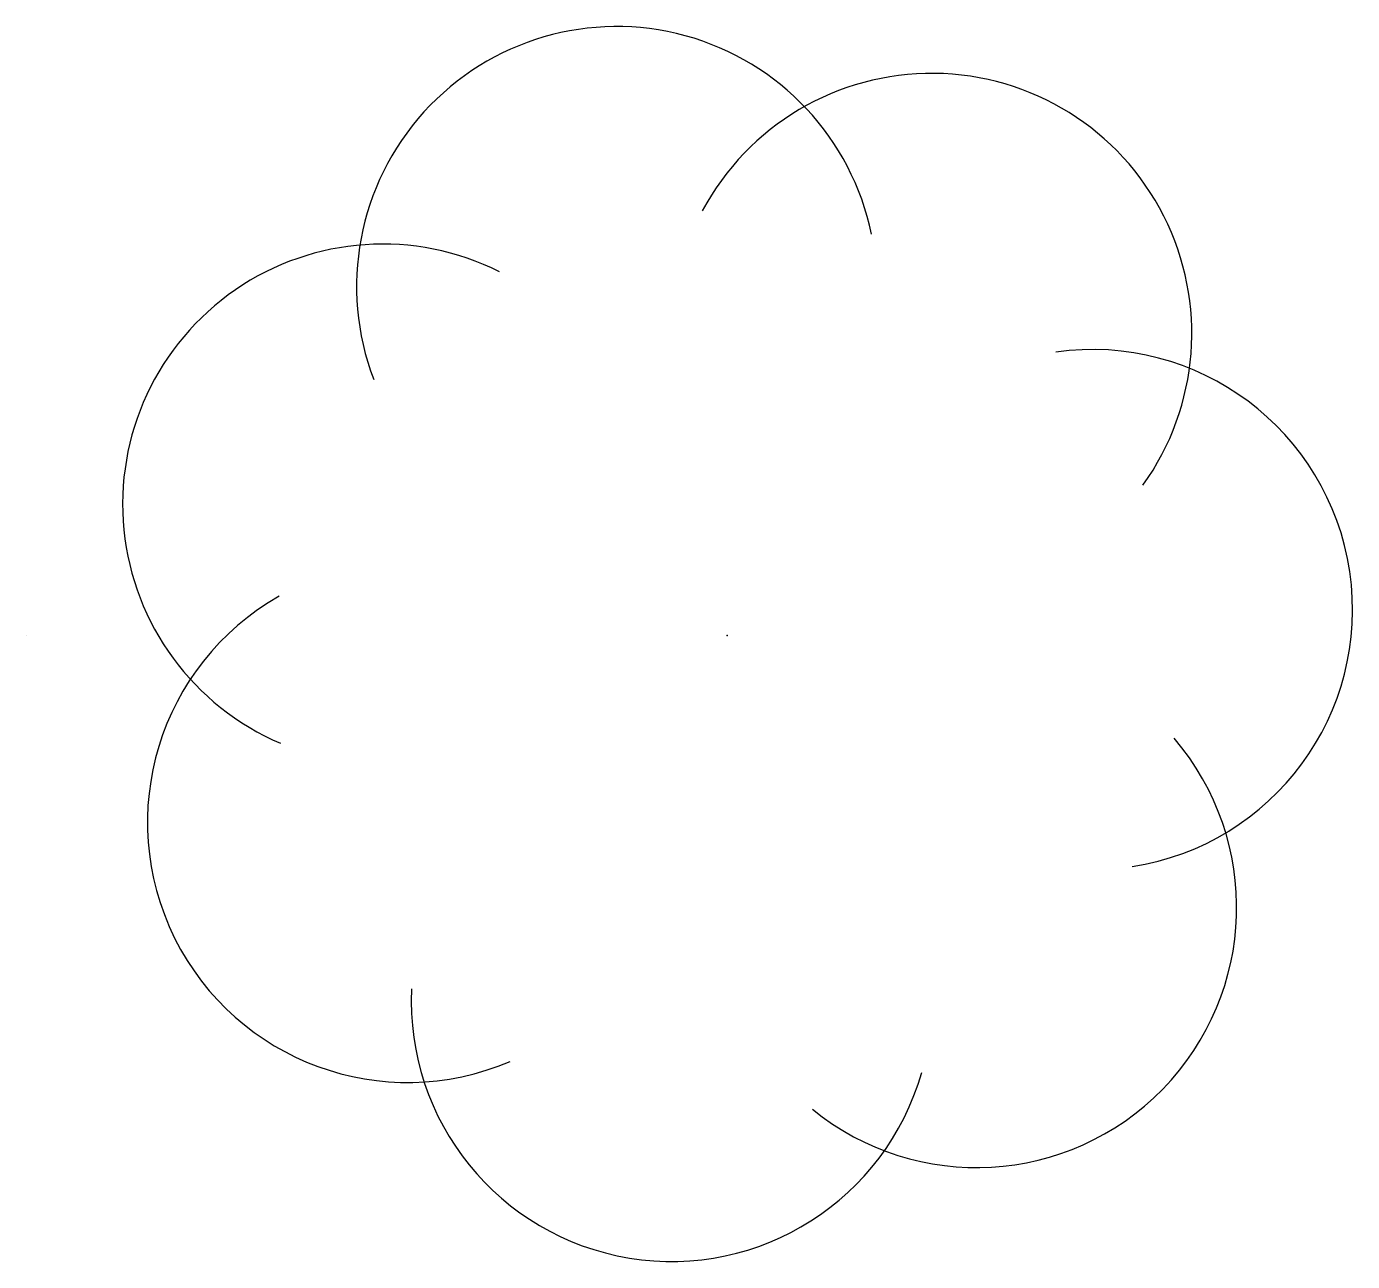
# Model space of a CAD drawing. Extents: x 341888 to 343023, y 69286 to 70344.
import ezdxf

# ---------------------------------------------------------------- set-up
doc = ezdxf.new("R2010")
doc.units = 0
doc.header["$MEASUREMENT"] = 0
doc.layers.get('0').update_dxf_attribs({"linetype": 'CONTINUOUS'})
doc.layers.add('ORIGIN', color=7, linetype='CONTINUOUS')

msp = doc.modelspace()

# ---------------------------------------------------------------- linework, layer by layer
at = {"color": 7, "linetype": 'CONTINUOUS'}
for centre, start, end in [((342393.1, 70121.2), 11.616, 200.9067), ((342662.8, 70081.1), 324.3188, 151.8874), ((342192.8, 69934.9), 63.3087, 246.8666), ((342800.4, 69844.6), 278.7848, 98.0639), ((342214.1, 69662.4), 119.5983, 293.2158), ((342701.2, 69589.5), 230.8634, 40.5978), ((342440, 69509.1), 177.2423, 344.1524)]:
    msp.add_arc(centre, 222.7, start, end, dxfattribs=at)
at = {"layer": 'ORIGIN', "color": 170, "linetype": 'CONTINUOUS'}
msp.add_line((341887.8, 69822.3), (341887.8, 69822.3), dxfattribs=at)
msp.add_point((342487.8, 69822.3), dxfattribs=at)
msp.add_point((342487.8, 69822.3), dxfattribs=at)
msp.add_point((342487.8, 69822.3), dxfattribs=at)
msp.add_point((342487.8, 69822.3), dxfattribs=at)

doc.saveas('drawing.dxf')
